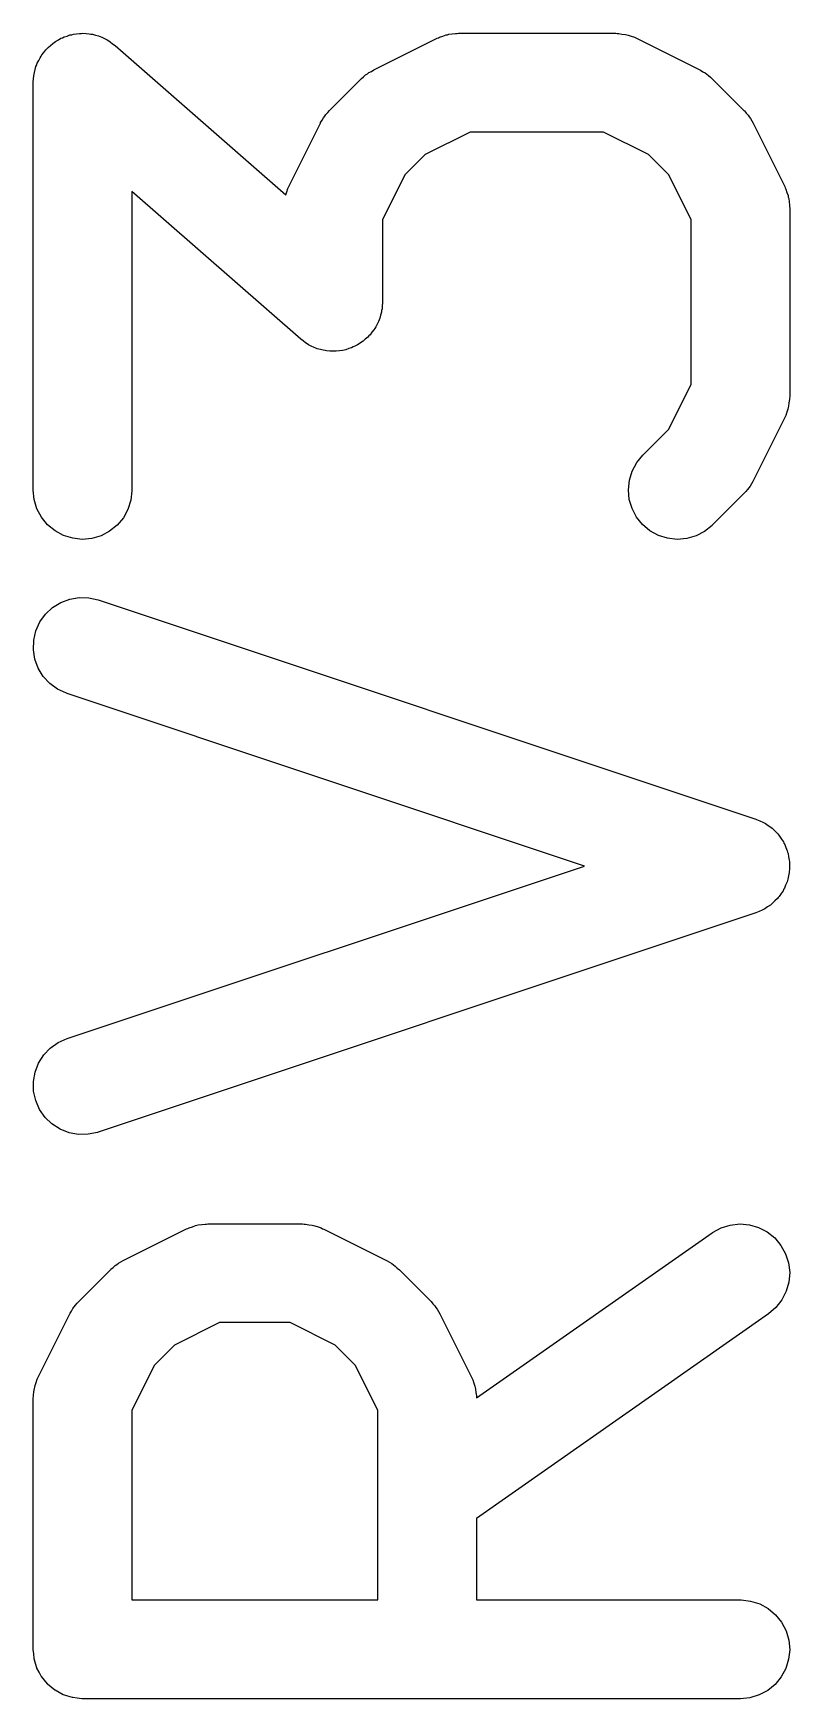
# Model space of a CAD drawing. Extents: x 20 to 116, y -135 to -16.
# Drawn here: x 61.702 to 62.852, y -54.782 to -52.251 of the extents above; entities that cross this region are included whole.
import ezdxf

# ---------------------------------------------------------------- set-up
doc = ezdxf.new("R2010")
doc.units = 0
doc.layers.add('BLACK', color=7, linetype='CONTINUOUS')

msp = doc.modelspace()

# ---------------------------------------------------------------- linework, layer by layer
at = {"layer": 'BLACK', "linetype": 'Continuous'}
for p, q in [((61.732, -52.266), (61.7343, -52.2646)), ((61.7343, -52.2646), (61.7363, -52.263)), ((61.7363, -52.263), (61.7405, -52.2608)), ((61.7405, -52.2608), (61.7445, -52.2583)), ((61.7445, -52.2583), (61.747, -52.2574)), ((61.747, -52.2574), (61.7493, -52.2562)), ((61.7493, -52.2562), (61.7538, -52.2548)), ((61.7538, -52.2548), (61.7582, -52.2532)), ((61.7582, -52.2532), (61.7608, -52.2528)), ((61.7608, -52.2528), (61.7633, -52.252)), ((61.7633, -52.252), (61.768, -52.2516)), ((61.768, -52.2516), (61.7727, -52.2509)), ((61.7727, -52.2509), (61.7753, -52.251)), ((61.7753, -52.251), (61.7779, -52.2507)), ((61.7779, -52.2507), (61.7826, -52.2512)), ((61.7826, -52.2512), (61.7873, -52.2514)), ((61.7873, -52.2514), (61.7898, -52.252)), ((61.7898, -52.252), (61.7925, -52.2522)), ((61.7925, -52.2522), (61.797, -52.2536)), ((61.797, -52.2536), (61.8015, -52.2547)), ((61.8015, -52.2547), (61.8039, -52.2558)), ((61.8039, -52.2558), (61.8064, -52.2566)), ((61.8064, -52.2566), (61.8106, -52.2588)), ((61.8106, -52.2588), (61.8149, -52.2608)), ((61.8149, -52.2608), (61.817, -52.2623)), ((61.817, -52.2623), (61.8193, -52.2635)), ((61.8193, -52.2635), (61.8229, -52.2665)), ((62.22, -52.3063), (62.3153, -52.2586)), ((62.3153, -52.2586), (62.3162, -52.2582)), ((62.3162, -52.2582), (62.3183, -52.2574)), ((62.3183, -52.2574), (62.3202, -52.2564)), ((62.3202, -52.2564), (62.3251, -52.2549)), ((62.3251, -52.2549), (62.3299, -52.2531)), ((62.3299, -52.2531), (62.3321, -52.2528)), ((62.3321, -52.2528), (62.3342, -52.2521)), ((62.3342, -52.2521), (62.3393, -52.2516)), ((62.3393, -52.2516), (62.3444, -52.2508)), ((62.3444, -52.2508), (62.3466, -52.2509)), ((62.3466, -52.2509), (62.3488, -52.2507)), ((62.3488, -52.2507), (62.5869, -52.2507)), ((62.5869, -52.2507), (62.588, -52.2507)), ((62.588, -52.2507), (62.5901, -52.251)), ((62.5901, -52.251), (62.5924, -52.2509)), ((62.5924, -52.2509), (62.5974, -52.2518)), ((62.5974, -52.2518), (62.6025, -52.2524)), ((62.6025, -52.2524), (62.6046, -52.253)), ((62.6046, -52.253), (62.6068, -52.2534)), ((62.6068, -52.2534), (62.6116, -52.2552)), ((62.6116, -52.2552), (62.6165, -52.2568)), ((62.6165, -52.2568), (62.6184, -52.2578)), ((62.6184, -52.2578), (62.6204, -52.2586)), ((62.6204, -52.2586), (62.7157, -52.3063)), ((61.7107, -52.2921), (61.7127, -52.2878)), ((61.7127, -52.2878), (61.7142, -52.2856)), ((61.7142, -52.2856), (61.7155, -52.2833)), ((61.7155, -52.2833), (61.7185, -52.2797)), ((61.7185, -52.2797), (61.7213, -52.2759)), ((61.7213, -52.2759), (61.7232, -52.2741)), ((61.7232, -52.2741), (61.7249, -52.2721)), ((61.7249, -52.2721), (61.7286, -52.2692)), ((61.7286, -52.2692), (61.732, -52.266)), ((61.8229, -52.2665), (61.8268, -52.2693)), ((61.8268, -52.2693), (62.0861, -52.4962)), ((61.7029, -52.32), (61.7031, -52.3153)), ((61.7031, -52.3153), (61.7037, -52.3127)), ((61.7037, -52.3127), (61.704, -52.3101)), ((61.704, -52.3101), (61.7054, -52.3056)), ((61.7054, -52.3056), (61.7065, -52.3011)), ((61.7065, -52.3011), (61.7076, -52.2987)), ((61.7076, -52.2987), (61.7084, -52.2962)), ((61.7084, -52.2962), (61.7107, -52.2921)), ((62.2046, -52.3169), (62.2076, -52.314)), ((62.2076, -52.314), (62.2103, -52.3124)), ((62.2103, -52.3124), (62.2127, -52.3104)), ((62.2127, -52.3104), (62.2165, -52.3085)), ((62.2165, -52.3085), (62.22, -52.3063)), ((62.7157, -52.3063), (62.7166, -52.3067)), ((62.7166, -52.3067), (62.7202, -52.309)), ((62.7202, -52.309), (62.7239, -52.311)), ((62.7239, -52.311), (62.7263, -52.313)), ((62.7263, -52.313), (62.7289, -52.3147)), ((62.7289, -52.3147), (62.7319, -52.3176)), ((61.7024, -52.3247), (61.7029, -52.32)), ((61.7024, -52.3257), (61.7024, -52.3247)), ((61.7024, -52.9448), (61.7024, -52.3257)), ((62.1529, -52.3679), (62.2005, -52.3203)), ((62.2005, -52.3203), (62.2013, -52.3196)), ((62.2013, -52.3196), (62.2046, -52.3169)), ((62.7319, -52.3176), (62.7352, -52.3203)), ((62.7352, -52.3203), (62.7828, -52.3679)), ((62.0913, -52.4826), (62.1389, -52.3874)), ((62.1389, -52.3874), (62.1393, -52.3865)), ((62.1393, -52.3865), (62.1416, -52.3829)), ((62.1416, -52.3829), (62.1436, -52.3792)), ((62.1436, -52.3792), (62.1456, -52.3768)), ((62.1456, -52.3768), (62.1473, -52.3742)), ((62.1473, -52.3742), (62.1502, -52.3712)), ((62.1502, -52.3712), (62.1529, -52.3679)), ((62.7828, -52.3679), (62.7835, -52.3687)), ((62.7835, -52.3687), (62.7862, -52.372)), ((62.7862, -52.372), (62.7891, -52.375)), ((62.7891, -52.375), (62.7907, -52.3777)), ((62.7907, -52.3777), (62.7927, -52.3801)), ((62.7927, -52.3801), (62.7946, -52.3838)), ((62.7946, -52.3838), (62.7968, -52.3874)), ((62.7968, -52.3874), (62.8445, -52.4826)), ((62.3665, -52.4007), (62.298, -52.435)), ((62.5692, -52.4007), (62.3665, -52.4007)), ((62.6377, -52.435), (62.5692, -52.4007)), ((62.298, -52.435), (62.2676, -52.4654)), ((62.6681, -52.4654), (62.6377, -52.435)), ((62.2676, -52.4654), (62.2333, -52.5339)), ((62.7024, -52.5339), (62.6681, -52.4654)), ((62.1089, -52.7155), (61.8524, -52.491)), ((61.8524, -52.491), (61.8524, -52.9448)), ((62.0861, -52.4962), (62.0878, -52.4915)), ((62.0878, -52.4915), (62.0894, -52.4866)), ((62.0894, -52.4866), (62.0905, -52.4847)), ((62.0905, -52.4847), (62.0913, -52.4826)), ((62.8445, -52.4826), (62.8449, -52.4836)), ((62.8449, -52.4836), (62.8457, -52.4857)), ((62.8457, -52.4857), (62.8467, -52.4876)), ((62.8467, -52.4876), (62.8482, -52.4925)), ((62.8482, -52.4925), (62.85, -52.4973)), ((62.85, -52.4973), (62.8503, -52.4995)), ((62.8503, -52.4995), (62.851, -52.5016)), ((62.851, -52.5016), (62.8515, -52.5067)), ((62.8515, -52.5067), (62.8523, -52.5118)), ((62.8523, -52.5118), (62.8522, -52.514)), ((62.8522, -52.514), (62.8524, -52.5162)), ((62.8524, -52.5162), (62.8524, -52.8019)), ((62.2333, -52.5339), (62.2333, -52.659)), ((62.7024, -52.7842), (62.7024, -52.5339)), ((62.2326, -52.6695), (62.232, -52.672)), ((62.2328, -52.6648), (62.2326, -52.6695)), ((62.2333, -52.6601), (62.2328, -52.6648)), ((62.2333, -52.659), (62.2333, -52.6601)), ((62.225, -52.6927), (62.223, -52.697)), ((62.2273, -52.6886), (62.225, -52.6927)), ((62.2281, -52.6861), (62.2273, -52.6886)), ((62.2292, -52.6837), (62.2281, -52.6861)), ((62.2303, -52.6791), (62.2292, -52.6837)), ((62.2317, -52.6746), (62.2303, -52.6791)), ((62.232, -52.672), (62.2317, -52.6746)), ((62.1128, -52.7182), (62.1089, -52.7155)), ((62.1164, -52.7212), (62.1128, -52.7182)), ((62.2014, -52.7202), (62.1994, -52.7218)), ((62.2037, -52.7188), (62.2014, -52.7202)), ((62.2071, -52.7156), (62.2037, -52.7188)), ((62.2108, -52.7126), (62.2071, -52.7156)), ((62.2125, -52.7106), (62.2108, -52.7126)), ((62.2144, -52.7088), (62.2125, -52.7106)), ((62.2172, -52.705), (62.2144, -52.7088)), ((62.2202, -52.7014), (62.2172, -52.705)), ((62.2215, -52.6991), (62.2202, -52.7014)), ((62.223, -52.697), (62.2215, -52.6991)), ((62.1187, -52.7225), (62.1164, -52.7212)), ((62.1208, -52.724), (62.1187, -52.7225)), ((62.1251, -52.726), (62.1208, -52.724)), ((62.1293, -52.7282), (62.1251, -52.726)), ((62.1318, -52.729), (62.1293, -52.7282)), ((62.1342, -52.7301), (62.1318, -52.729)), ((62.1388, -52.7311), (62.1342, -52.7301)), ((62.1433, -52.7325), (62.1388, -52.7311)), ((62.1459, -52.7328), (62.1433, -52.7325)), ((62.1484, -52.7334), (62.1459, -52.7328)), ((62.1531, -52.7336), (62.1484, -52.7334)), ((62.1578, -52.734), (62.1531, -52.7336)), ((62.1604, -52.7338), (62.1578, -52.734)), ((62.1631, -52.7339), (62.1604, -52.7338)), ((62.1677, -52.7331), (62.1631, -52.7339)), ((62.1724, -52.7327), (62.1677, -52.7331)), ((62.1749, -52.732), (62.1724, -52.7327)), ((62.1775, -52.7316), (62.1749, -52.732)), ((62.1819, -52.7299), (62.1775, -52.7316)), ((62.1864, -52.7286), (62.1819, -52.7299)), ((62.1888, -52.7274), (62.1864, -52.7286)), ((62.1912, -52.7264), (62.1888, -52.7274)), ((62.1952, -52.724), (62.1912, -52.7264)), ((62.1994, -52.7218), (62.1952, -52.724)), ((62.6681, -52.8527), (62.7024, -52.7842)), ((62.8497, -52.8218), (62.8479, -52.8266)), ((62.8501, -52.8196), (62.8497, -52.8218)), ((62.8507, -52.8175), (62.8501, -52.8196)), ((62.8513, -52.8124), (62.8507, -52.8175)), ((62.8522, -52.8074), (62.8513, -52.8124)), ((62.8524, -52.803), (62.8521, -52.8051)), ((62.8521, -52.8051), (62.8522, -52.8074)), ((62.8524, -52.8019), (62.8524, -52.803)), ((62.8445, -52.8354), (62.7968, -52.9307)), ((62.8453, -52.8334), (62.8445, -52.8354)), ((62.8463, -52.8314), (62.8453, -52.8334)), ((62.8479, -52.8266), (62.8463, -52.8314)), ((62.6291, -52.8917), (62.6681, -52.8527)), ((62.6198, -52.903), (62.6291, -52.8917)), ((62.6086, -52.9299), (62.6129, -52.9159)), ((62.6129, -52.9159), (62.6198, -52.903)), ((61.7038, -52.9593), (61.7024, -52.9448)), ((61.8524, -52.9458), (61.8507, -52.9604)), ((61.8524, -52.9448), (61.8524, -52.9458)), ((62.6071, -52.9445), (62.6086, -52.9299)), ((62.6085, -52.9591), (62.6071, -52.9445)), ((62.7855, -52.9469), (62.7828, -52.9502)), ((62.7884, -52.9439), (62.7855, -52.9469)), ((62.7901, -52.9413), (62.7884, -52.9439)), ((62.7921, -52.9389), (62.7901, -52.9413)), ((62.7941, -52.9352), (62.7921, -52.9389)), ((62.7964, -52.9316), (62.7941, -52.9352)), ((62.7968, -52.9307), (62.7964, -52.9316)), ((61.708, -52.9733), (61.7038, -52.9593)), ((61.7149, -52.9863), (61.708, -52.9733)), ((61.8507, -52.9604), (61.8463, -52.9743)), ((62.6127, -52.9731), (62.6085, -52.9591)), ((62.6195, -52.986), (62.6127, -52.9731)), ((62.7828, -52.9502), (62.7352, -52.9978)), ((61.7242, -52.9976), (61.7149, -52.9863)), ((61.7354, -53.0069), (61.7242, -52.9976)), ((61.8299, -52.9983), (61.8184, -53.0075)), ((61.8393, -52.9871), (61.8299, -52.9983)), ((61.8463, -52.9743), (61.8393, -52.9871)), ((62.6287, -52.9974), (62.6195, -52.986)), ((62.64, -53.0068), (62.6287, -52.9974)), ((62.7344, -52.9985), (62.723, -53.0077)), ((62.7352, -52.9978), (62.7344, -52.9985)), ((61.7483, -53.0139), (61.7354, -53.0069)), ((61.7623, -53.0182), (61.7483, -53.0139)), ((61.7769, -53.0198), (61.7623, -53.0182)), ((61.7914, -53.0184), (61.7769, -53.0198)), ((61.8055, -53.0143), (61.7914, -53.0184)), ((61.8184, -53.0075), (61.8055, -53.0143)), ((62.6528, -53.0138), (62.64, -53.0068)), ((62.6668, -53.0182), (62.6528, -53.0138)), ((62.6814, -53.0198), (62.6668, -53.0182)), ((62.6959, -53.0185), (62.6814, -53.0198)), ((62.71, -53.0144), (62.6959, -53.0185)), ((62.723, -53.0077), (62.71, -53.0144)), ((61.721, -53.1334), (61.7317, -53.1234)), ((61.7317, -53.1234), (61.7441, -53.1157)), ((61.7441, -53.1157), (61.7578, -53.1105)), ((61.7578, -53.1105), (61.7722, -53.108)), ((61.7722, -53.108), (61.7868, -53.1085)), ((61.7868, -53.1085), (61.8011, -53.1117)), ((61.8011, -53.1117), (62.8011, -53.445)), ((61.7064, -53.1586), (61.7125, -53.1453)), ((61.7125, -53.1453), (61.721, -53.1334)), ((61.7025, -53.1875), (61.703, -53.1729)), ((61.703, -53.1729), (61.7064, -53.1586)), ((61.7049, -53.202), (61.7025, -53.1875)), ((61.71, -53.2157), (61.7049, -53.202)), ((61.7176, -53.2282), (61.71, -53.2157)), ((61.7276, -53.2389), (61.7176, -53.2282)), ((61.7394, -53.2475), (61.7276, -53.2389)), ((61.7527, -53.2537), (61.7394, -53.2475)), ((61.7537, -53.254), (61.7527, -53.2537)), ((62.5402, -53.5162), (61.7537, -53.254)), ((62.8011, -53.445), (62.8021, -53.4454)), ((62.8021, -53.4454), (62.8068, -53.4476)), ((62.8068, -53.4476), (62.8116, -53.4495)), ((62.8116, -53.4495), (62.8134, -53.4506)), ((62.8134, -53.4506), (62.8154, -53.4515)), ((62.8154, -53.4515), (62.8196, -53.4546)), ((62.8196, -53.4546), (62.8239, -53.4574)), ((62.8239, -53.4574), (62.8255, -53.4589)), ((62.8255, -53.4589), (62.8272, -53.4601)), ((62.8272, -53.4601), (62.8307, -53.464)), ((62.8307, -53.464), (62.8345, -53.4675)), ((62.8345, -53.4675), (62.8357, -53.4693)), ((62.8357, -53.4693), (62.8371, -53.4709)), ((62.8371, -53.4709), (62.8399, -53.4753)), ((62.8399, -53.4753), (62.8428, -53.4796)), ((62.8428, -53.4796), (62.8437, -53.4815)), ((62.8437, -53.4815), (62.8448, -53.4834)), ((62.8448, -53.4834), (62.8466, -53.4882)), ((62.8466, -53.4882), (62.8487, -53.493)), ((62.8487, -53.493), (62.8492, -53.4951)), ((62.8492, -53.4951), (62.8499, -53.4971)), ((62.8499, -53.4971), (62.8507, -53.5022)), ((62.8507, -53.5022), (62.8518, -53.5073)), ((61.7537, -53.7784), (62.5402, -53.5162)), ((62.8517, -53.5262), (62.8505, -53.5312)), ((62.8518, -53.524), (62.8517, -53.5262)), ((62.8518, -53.5073), (62.8519, -53.5094)), ((62.8522, -53.5219), (62.8518, -53.524)), ((62.8519, -53.5094), (62.8522, -53.5115)), ((62.8522, -53.5115), (62.852, -53.5167)), ((62.852, -53.5167), (62.8522, -53.5219)), ((62.8423, -53.5537), (62.8393, -53.5579)), ((62.8432, -53.5518), (62.8423, -53.5537)), ((62.8443, -53.55), (62.8432, -53.5518)), ((62.8462, -53.5451), (62.8443, -53.55)), ((62.8484, -53.5404), (62.8462, -53.5451)), ((62.8489, -53.5383), (62.8484, -53.5404)), ((62.8496, -53.5363), (62.8489, -53.5383)), ((62.8505, -53.5312), (62.8496, -53.5363)), ((62.8187, -53.5784), (62.8145, -53.5814)), ((62.8231, -53.5756), (62.8187, -53.5784)), ((62.8247, -53.5742), (62.8231, -53.5756)), ((62.8264, -53.5729), (62.8247, -53.5742)), ((62.83, -53.5692), (62.8264, -53.5729)), ((62.8338, -53.5656), (62.83, -53.5692)), ((62.835, -53.5639), (62.8338, -53.5656)), ((62.8365, -53.5623), (62.835, -53.5639)), ((62.8393, -53.5579), (62.8365, -53.5623)), ((62.8011, -53.5873), (61.8011, -53.9207)), ((62.8058, -53.5852), (62.8011, -53.5873)), ((62.8107, -53.5834), (62.8058, -53.5852)), ((62.8125, -53.5823), (62.8107, -53.5834)), ((62.8145, -53.5814), (62.8125, -53.5823)), ((61.7403, -53.7843), (61.7537, -53.7784)), ((61.7104, -53.8157), (61.7183, -53.8034)), ((61.7183, -53.8034), (61.7283, -53.7928)), ((61.7283, -53.7928), (61.7403, -53.7843)), ((61.7026, -53.8438), (61.7051, -53.8294)), ((61.7051, -53.8294), (61.7104, -53.8157)), ((61.7029, -53.8584), (61.7026, -53.8438)), ((61.7061, -53.8727), (61.7029, -53.8584)), ((61.7119, -53.8862), (61.7061, -53.8727)), ((61.7203, -53.8982), (61.7119, -53.8862)), ((61.7308, -53.9083), (61.7203, -53.8982)), ((61.7431, -53.9162), (61.7308, -53.9083)), ((61.7568, -53.9216), (61.7431, -53.9162)), ((61.7711, -53.9243), (61.7568, -53.9216)), ((61.7858, -53.924), (61.7711, -53.9243)), ((61.8001, -53.921), (61.7858, -53.924)), ((61.8011, -53.9207), (61.8001, -53.921)), ((61.9512, -54.0623), (61.9533, -54.0617)), ((61.9533, -54.0617), (61.9584, -54.0612)), ((61.9584, -54.0612), (61.9635, -54.0604)), ((61.9635, -54.0604), (61.9657, -54.0605)), ((61.9657, -54.0605), (61.9679, -54.0602)), ((61.9679, -54.0602), (62.1107, -54.0602)), ((62.1107, -54.0602), (62.1118, -54.0602)), ((62.1118, -54.0602), (62.114, -54.0605)), ((62.114, -54.0605), (62.1162, -54.0604)), ((62.1162, -54.0604), (62.1212, -54.0613)), ((62.1212, -54.0613), (62.1263, -54.0619)), ((62.1263, -54.0619), (62.1284, -54.0625)), ((62.7481, -54.0662), (62.7621, -54.0618)), ((62.7621, -54.0618), (62.7766, -54.0602)), ((62.7766, -54.0602), (62.7912, -54.0615)), ((62.7912, -54.0615), (62.8052, -54.0656)), ((61.8391, -54.1158), (61.9343, -54.0682)), ((61.9343, -54.0682), (61.9353, -54.0677)), ((61.9353, -54.0677), (61.9373, -54.0669)), ((61.9373, -54.0669), (61.9393, -54.0659)), ((61.9393, -54.0659), (61.9442, -54.0644)), ((61.9442, -54.0644), (61.949, -54.0626)), ((61.949, -54.0626), (61.9512, -54.0623)), ((62.1284, -54.0625), (62.1306, -54.0629)), ((62.1306, -54.0629), (62.1354, -54.0648)), ((62.1354, -54.0648), (62.1403, -54.0663)), ((62.1403, -54.0663), (62.1422, -54.0674)), ((62.1422, -54.0674), (62.1443, -54.0682)), ((62.1443, -54.0682), (62.2395, -54.1158)), ((62.3761, -54.3246), (62.7344, -54.0738)), ((62.7344, -54.0738), (62.7352, -54.0732)), ((62.7352, -54.0732), (62.7481, -54.0662)), ((62.8052, -54.0656), (62.8182, -54.0723)), ((62.8182, -54.0723), (62.8297, -54.0815)), ((62.8297, -54.0815), (62.8391, -54.0927)), ((62.8391, -54.0927), (62.8462, -54.1055)), ((62.8462, -54.1055), (62.8507, -54.1194)), ((61.772, -54.1774), (61.8196, -54.1298)), ((61.8196, -54.1298), (61.8203, -54.1291)), ((61.8203, -54.1291), (61.8236, -54.1265)), ((61.8236, -54.1265), (61.8267, -54.1236)), ((61.8267, -54.1236), (61.8293, -54.1219)), ((61.8293, -54.1219), (61.8318, -54.12)), ((61.8318, -54.12), (61.8355, -54.118)), ((61.8355, -54.118), (61.8391, -54.1158)), ((62.2395, -54.1158), (62.2404, -54.1162)), ((62.2404, -54.1162), (62.244, -54.1185)), ((62.244, -54.1185), (62.2477, -54.1205)), ((62.2477, -54.1205), (62.2501, -54.1225)), ((62.2501, -54.1225), (62.2527, -54.1242)), ((62.2527, -54.1242), (62.2557, -54.1272)), ((62.2557, -54.1272), (62.259, -54.1298)), ((62.259, -54.1298), (62.3066, -54.1774)), ((62.8507, -54.1194), (62.8524, -54.1339)), ((62.8524, -54.1339), (62.8512, -54.1485)), ((62.8472, -54.1626), (62.8406, -54.1757)), ((62.8512, -54.1485), (62.8472, -54.1626)), ((61.7627, -54.1888), (61.7647, -54.1863)), ((61.7647, -54.1863), (61.7664, -54.1837)), ((61.7664, -54.1837), (61.7693, -54.1807)), ((61.7693, -54.1807), (61.772, -54.1774)), ((62.3066, -54.1774), (62.3073, -54.1782)), ((62.3073, -54.1782), (62.31, -54.1815)), ((62.31, -54.1815), (62.3129, -54.1845)), ((62.3129, -54.1845), (62.3145, -54.1872)), ((62.3145, -54.1872), (62.3165, -54.1896)), ((62.8315, -54.1872), (62.8204, -54.1967)), ((62.8406, -54.1757), (62.8315, -54.1872)), ((61.7103, -54.2922), (61.7579, -54.1969)), ((61.7579, -54.1969), (61.7584, -54.196)), ((61.7584, -54.196), (61.7607, -54.1925)), ((61.7607, -54.1925), (61.7627, -54.1888)), ((61.9856, -54.2102), (61.917, -54.2445)), ((62.093, -54.2102), (61.9856, -54.2102)), ((62.1615, -54.2445), (62.093, -54.2102)), ((62.3165, -54.1896), (62.3184, -54.1934)), ((62.3184, -54.1934), (62.3207, -54.1969)), ((62.3207, -54.1969), (62.3683, -54.2922)), ((62.8204, -54.1967), (62.3762, -54.5076)), ((61.917, -54.2445), (61.8866, -54.2749)), ((62.1919, -54.2749), (62.1615, -54.2445)), ((61.8866, -54.2749), (61.8524, -54.3434)), ((62.2262, -54.3434), (62.1919, -54.2749)), ((61.7026, -54.3203), (61.7034, -54.3152)), ((61.7034, -54.3152), (61.704, -54.3101)), ((61.704, -54.3101), (61.7047, -54.308)), ((61.7047, -54.308), (61.7051, -54.3058)), ((61.7051, -54.3058), (61.7069, -54.301)), ((61.7069, -54.301), (61.7084, -54.2962)), ((61.7084, -54.2962), (61.7095, -54.2942)), ((61.7095, -54.2942), (61.7103, -54.2922)), ((62.3683, -54.2922), (62.3687, -54.2931)), ((62.3687, -54.2931), (62.3695, -54.2952)), ((62.3695, -54.2952), (62.3705, -54.2971)), ((62.3705, -54.2971), (62.372, -54.302)), ((62.372, -54.302), (62.3738, -54.3069)), ((62.3738, -54.3069), (62.3741, -54.309)), ((62.3741, -54.309), (62.3748, -54.3111)), ((62.3748, -54.3111), (62.3753, -54.3163)), ((61.7024, -54.3247), (61.7026, -54.3225)), ((61.7024, -54.3257), (61.7024, -54.3247)), ((61.7024, -54.7067), (61.7024, -54.3257)), ((61.7026, -54.3225), (61.7026, -54.3203)), ((62.3753, -54.3163), (62.3761, -54.3213)), ((62.3761, -54.3213), (62.376, -54.3235)), ((62.376, -54.3235), (62.3761, -54.3246)), ((61.8524, -54.3434), (61.8524, -54.6317)), ((62.2262, -54.6317), (62.2262, -54.3434)), ((62.3762, -54.5076), (62.3762, -54.6317)), ((61.8524, -54.6317), (62.2262, -54.6317)), ((62.3762, -54.6317), (62.7774, -54.6317)), ((62.7774, -54.6317), (62.7784, -54.6317)), ((62.7784, -54.6317), (62.793, -54.6333)), ((62.793, -54.6333), (62.8069, -54.6377)), ((62.8069, -54.6377), (62.8198, -54.6448)), ((62.8198, -54.6448), (62.831, -54.6542)), ((62.831, -54.6542), (62.8401, -54.6656)), ((62.8401, -54.6656), (62.8469, -54.6786)), ((62.8469, -54.6786), (62.8511, -54.6926)), ((62.8511, -54.6926), (62.8524, -54.7072)), ((61.7031, -54.7137), (61.7024, -54.7067)), ((61.7037, -54.7207), (61.7031, -54.7137)), ((62.8524, -54.7072), (62.8508, -54.7217)), ((61.7038, -54.721), (61.7037, -54.7207)), ((61.7038, -54.7212), (61.7038, -54.721)), ((61.7058, -54.728), (61.7038, -54.7212)), ((61.7078, -54.7348), (61.7058, -54.728)), ((61.708, -54.735), (61.7078, -54.7348)), ((61.708, -54.7352), (61.708, -54.735)), ((61.7114, -54.7415), (61.708, -54.7352)), ((61.7146, -54.7477), (61.7114, -54.7415)), ((62.8465, -54.7357), (62.8396, -54.7486)), ((62.8508, -54.7217), (62.8465, -54.7357)), ((61.7148, -54.7479), (61.7146, -54.7477)), ((61.7149, -54.7482), (61.7148, -54.7479)), ((61.7194, -54.7537), (61.7149, -54.7482)), ((61.7238, -54.7591), (61.7194, -54.7537)), ((61.724, -54.7593), (61.7238, -54.7591)), ((61.7242, -54.7595), (61.724, -54.7593)), ((61.7296, -54.764), (61.7242, -54.7595)), ((61.735, -54.7685), (61.7296, -54.764)), ((61.7352, -54.7687), (61.735, -54.7685)), ((61.7354, -54.7688), (61.7352, -54.7687)), ((61.7416, -54.7722), (61.7354, -54.7688)), ((62.8189, -54.7691), (62.806, -54.776)), ((62.8302, -54.7599), (62.8189, -54.7691)), ((62.8396, -54.7486), (62.8302, -54.7599)), ((61.7478, -54.7756), (61.7416, -54.7722)), ((61.7481, -54.7757), (61.7478, -54.7756)), ((61.7483, -54.7758), (61.7481, -54.7757)), ((61.7551, -54.7779), (61.7483, -54.7758)), ((61.7618, -54.78), (61.7551, -54.7779)), ((61.762, -54.7801), (61.7618, -54.78)), ((61.7623, -54.7801), (61.762, -54.7801)), ((61.7693, -54.7809), (61.7623, -54.7801)), ((61.7763, -54.7817), (61.7693, -54.7809)), ((61.7768, -54.7817), (61.7763, -54.7817)), ((61.7769, -54.7817), (61.7768, -54.7817)), ((61.7774, -54.7817), (61.7769, -54.7817)), ((61.7769, -54.7817), (61.7769, -54.7817)), ((62.7774, -54.7817), (61.7774, -54.7817)), ((62.7919, -54.7802), (62.7774, -54.7817)), ((62.806, -54.776), (62.7919, -54.7802))]:
    msp.add_line(p, q, dxfattribs=at)

doc.saveas('drawing.dxf')
